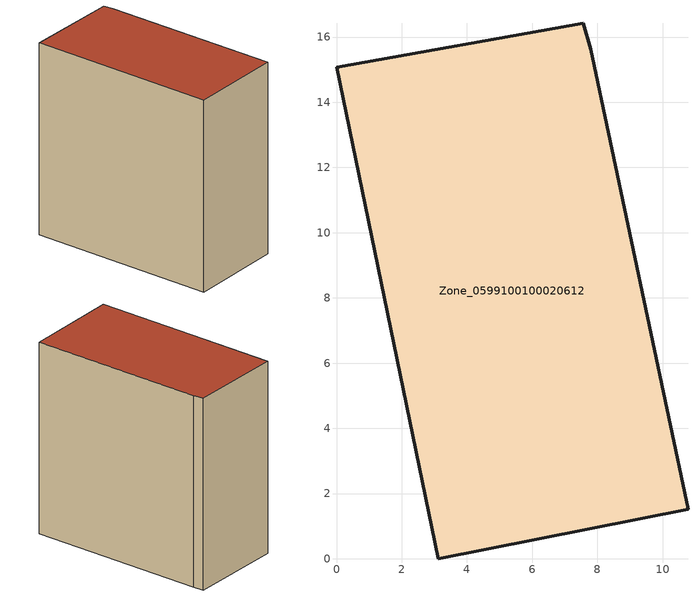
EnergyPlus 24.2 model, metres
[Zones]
Zone_0599100100020612
 floor ground (C_G): 3.12,0 0,15.07 7.56,16.43 7.79,15.62 10.78,1.52 z0
 wall outside (C_F): 0,15.07 3.12,0 10.78,1.52 7.79,15.62 7.56,16.43 0,15.07 z0:16.05
 roof outside (C_R): 10.78,1.52 7.79,15.62 7.56,16.43 0,15.07 3.12,0 z16.05
[BUILDING]
Pand.0599100100020612: North Axis=0; Terrain=City; Loads Convergence Tolerance Value=0.04; Temperature Convergence Tolerance Value=0.4; Solar Distribution=FullExterior; Maximum Number of Warmup Days=25; Minimum Number of Warmup Days=1
[Site:Location]
Rotterdam.The.Hague.AP_ZH_NLD Design_Conditions: Latitude=51.96; Longitude=4.45; Time Zone=1; Elevation=-4.5
[SITE:GROUNDTEMPERATURE:BUILDINGSURFACE]
18, 18, 18, 18, 18, 18, 18, 18, 18, 18, 18, 18
[MATERIAL] Thermal Absorptance=0.9; Solar Absorptance=0.7; Visible Absorptance=0.7
Name | Roughness | Thickness | Conductivity | Density | Specific Heat
G.TC.1946 | MediumSmooth | 0.15 | 1 | 540 | 1210
F.TC.1946 | Rough | 0.3 | 0.857143 | 1920 | 840
R.TC.1946 | MediumRough | 0.2 | 0.909091 | 1500 | 1000
[CONSTRUCTION]
C_G: G.TC.1946
C_F: F.TC.1946
C_R: R.TC.1946
[ZONE]
Zone_0599100100020612: Type=1; Multiplier=1; Ceiling Height=Autocalculate; Volume=Autocalculate; Floor Area=autocalculate; Part of Total Floor Area=Yes
[ZONEINFILTRATION:DESIGNFLOWRATE]
Infil_Zone_0599100100020612: Zone or ZoneList or Space or SpaceList=Zone_0599100100020612; Schedule=AlwaysOn; Design Flow Rate Calculation Method=Flow/Area; Flow Rate per Floor Area=0.003; Constant Term Coefficient=1; Temperature Term Coefficient=0; Velocity Term Coefficient=0; Velocity Squared Term Coefficient=0
[HVACTEMPLATE:ZONE:IDEALLOADSAIRSYSTEM]
Zone_0599100100020612: Maximum Heating Supply Air Temperature=50; Minimum Cooling Supply Air Temperature=13; Maximum Heating Supply Air Humidity Ratio=0.0156; Minimum Cooling Supply Air Humidity Ratio=0.0077; Heating Limit=NoLimit; Cooling Limit=NoLimit; Dehumidification Control Type=ConstantSensibleHeatRatio; Cooling Sensible Heat Ratio=0.7; Dehumidification Setpoint=60; Humidification Control Type=None; Humidification Setpoint=30; Outdoor Air Method=None; Outdoor Air Flow Rate per Person=0.00944; Outdoor Air Flow Rate per Zone Floor Area=0; Outdoor Air Flow Rate per Zone=0; Demand Controlled Ventilation Type=None; Outdoor Air Economizer Type=NoEconomizer; Heat Recovery Type=None; Sensible Heat Recovery Effectiveness=0.7; Latent Heat Recovery Effectiveness=0.65
[ZONECONTROL:THERMOSTAT]
ThermostatControl_Zone_0599100100020612: Zone or ZoneList=Zone_0599100100020612; Control Type Schedule=DualSetpointControlType; Control 1=Thermostat_Zone_0599100100020612; Temperature Difference Between Cutout And Setpoint=0
[THERMOSTATSETPOINT:DUALSETPOINT]
Thermostat_Zone_0599100100020612: Heating Setpoint Temperature Schedule=HeatingSetpoint_Zone_0599100100020612; Cooling Setpoint Temperature Schedule=CoolingSetpoint_Zone_0599100100020612
[SCHEDULE:COMPACT]
HeatingSetpoint_Zone_0599100100020612: Through: 12/31, For: AllDays, Until: 24:00, 21
CoolingSetpoint_Zone_0599100100020612: Through: 12/31, For: AllDays, Until: 24:00, 24
DualSetpointControlType: Through: 12/31, For: AllDays, Until: 24:00, 4
AlwaysOn: Through: 12/31, For: AllDays, Until: 24:00, 1
